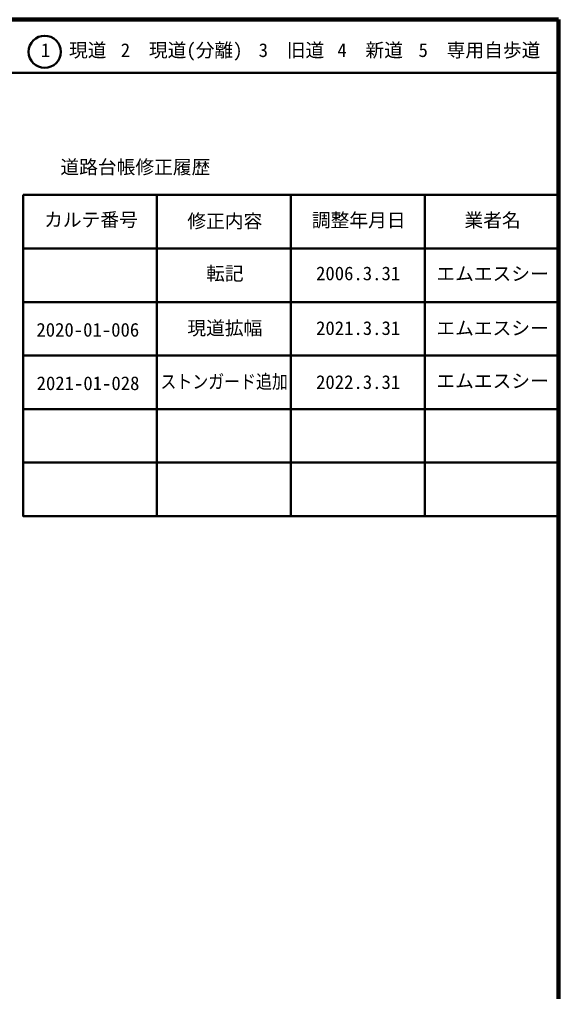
# Model space of a CAD drawing. Units: millimetres on the paper, enlarged 1000 times. Extents: x 40000 to 680000, y 20000 to 380000.
# Drawn here: x 579318 to 680000, y 198357 to 380000 of the extents above; entities that cross this region are included whole.
import ezdxf
from ezdxf.enums import TextEntityAlignment as Align

# ---------------------------------------------------------------- set-up
doc = ezdxf.new("R2010")
doc.units = ezdxf.units.MM
doc.header["$LTSCALE"] = 1000
for name, color, linetype, lineweight in [('M-TTL', 2, 'Continuous', 140), ('M-TTL-FRAM', 2, 'Continuous', 50), ('M-TTL-LINE', 7, 'Continuous', 50)]:
    doc.layers.add(name, color=color, linetype=linetype, lineweight=lineweight)
doc.layers.add('M-TTL-TXT', color=7, linetype='Continuous')
doc.styles.add('ＭＳ ゴシック', font='')
doc.styles.get('ＭＳ ゴシック').set_extended_font_data('MS Gothic')

msp = doc.modelspace()

# ---------------------------------------------------------------- linework, layer by layer
at = {"layer": 'M-TTL'}
for p, q in [((680000, 380000), (40000, 380000)), ((680000, 20000), (680000, 380000))]:
    msp.add_line(p, q, dxfattribs=at)
at = {"layer": 'M-TTL-FRAM'}
msp.add_line((580000, 347197), (680000, 347197), dxfattribs=at)
msp.add_lwpolyline([(580000, 347197), (580000, 287197), (680000, 287197)], dxfattribs=at)
at = {"layer": 'M-TTL-LINE'}
for p, q in [((40000, 370000), (680000, 370000)), ((605000, 347197), (605000, 287197)), ((630000, 347197), (630000, 287197)), ((655000, 347197), (655000, 287197)), ((580000, 337197), (680000, 337197)), ((580000, 327197), (680000, 327197)), ((580000, 317197), (680000, 317197)), ((580000, 307197), (680000, 307197)), ((580000, 297197), (680000, 297197))]:
    msp.add_line(p, q, dxfattribs=at)
msp.add_circle((584031, 373958), 3000, dxfattribs=at)

# ---------------------------------------------------------------- texts
at = {"layer": 'M-TTL-TXT', "style": 'ＭＳ ゴシック'}
for s, p in [('1\u3000現道', (583323, 372208)), ('2\u3000現道(分離)', (598244, 372208)), ('3\u3000旧道', (623996, 372208)), ('4\u3000新道', (638699, 372208)), ('5\u3000専用自歩道', (653853, 372208)), ('道路台帳修正履歴', (586968, 350363)), ('カルテ番号', (583925, 340527)), ('修正内容', (610675, 340273)), ('調整年月日', (633925, 340447)), ('業者名', (662425, 340447)), ('転記', (614175, 330495)), ('2006.3.31', (634712, 330495)), ('エムエスシー', (657175, 330439)), ('現道拡幅', (610675, 320274)), ('2021.3.31', (634712, 320274)), ('エムエスシー', (657175, 320274)), ('2020-01-006', (582482, 319962)), ('2021-01-028', (582526, 309971)), ('2022.3.31', (634712, 310186)), ('エムエスシー', (657175, 310401))]:
    msp.add_text(s, height=2566, dxfattribs=at).set_placement(p, align=Align.BOTTOM_LEFT)
at = {"layer": 'M-TTL-TXT', "style": 'ＭＳ ゴシック', "width": 0.85}
msp.add_text('ストンガード追加', height=2566, dxfattribs=at).set_placement((605650, 310276), align=Align.BOTTOM_LEFT)

doc.saveas('drawing.dxf')
